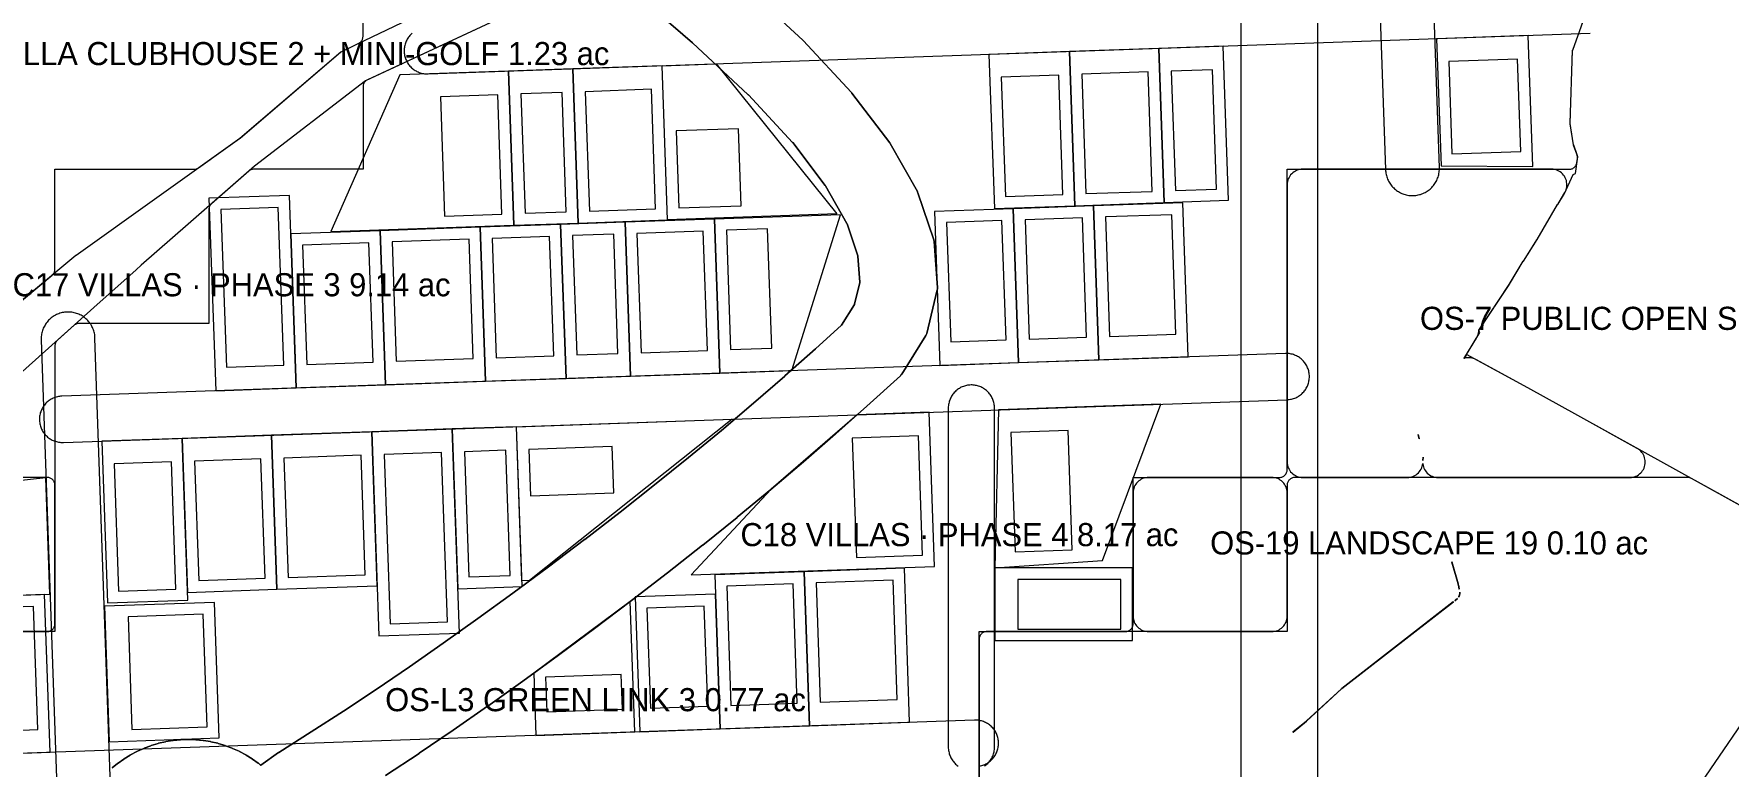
# Model space of a CAD drawing. Extents: x 32 to 940, y -21 to 684.
# Drawn here: x 517.3 to 737.3, y 172.5 to 267.6 of the extents above; entities that cross this region are included whole.
import ezdxf

# ---------------------------------------------------------------- set-up
doc = ezdxf.new("R2010")
doc.units = 0
for name, color, linetype, lineweight in [('BUILDING-APARTMENTS', 1, 'Continuous', 0), ('GREEN-IN-VILLAS', 3, 'Continuous', 0), ('GREEN-LANDSCAPE', 3, 'Continuous', 0), ('GREEN-RC', 3, 'Continuous', 0), ('PLOT', 4, 'Continuous', 0), ('ROAD-PRIMARY', 1, 'Continuous', 0), ('ROAD-SECONDARY', 1, 'Continuous', 0), ('ROAD-TERTIARY', 7, 'Continuous', 0), ('SITE-BOUNDARY', 7, 'Continuous', 0), ('TEXT-ZONE', 7, 'Continuous', 0), ('VILLA-HOUSE', 7, 'Continuous', 0), ('ZONE-APARTMENTS', 1, 'Continuous', 0), ('ZONE-CLUBHOUSE', 4, 'Continuous', 0), ('ZONE-VILLAS', 2, 'Continuous', 0)]:
    doc.layers.add(name, color=color, linetype=linetype, lineweight=lineweight)

msp = doc.modelspace()

# ---------------------------------------------------------------- linework, layer by layer
at = {"layer": 'BUILDING-APARTMENTS'}
msp.add_lwpolyline([(768.16, 135.67), (728.58, 162.74), (746.62, 189.13), (786.2, 162.06)], close=True, dxfattribs=at)
at = {"layer": 'GREEN-IN-VILLAS'}
for points in [[(562.94, 171.31), (567.28, 174.19), (567.29, 174.2), (571.7, 177.19), (571.7, 177.2), (576.18, 180.32), (576.19, 180.32), (580.74, 183.56), (580.75, 183.57), (585.37, 186.92), (585.38, 186.93), (590.07, 190.41), (590.08, 190.41), (594.85, 194.01), (594.86, 194.02), (599.52, 197.61), (599.53, 197.62), (604.1, 201.22), (604.11, 201.23), (608.57, 204.82), (608.58, 204.83), (612.94, 208.43), (612.95, 208.44), (617.2, 212.04), (617.21, 212.04), (621.37, 215.64), (621.38, 215.65), (625.43, 219.25), (625.44, 219.25), (629.78, 223.2), (629.84, 223.27), (629.9, 223.34), (629.95, 223.41), (633.08, 228.41), (633.13, 228.5), (633.17, 228.6), (633.2, 228.7), (634.57, 234.34), (634.59, 234.44), (634.6, 234.55), (634.6, 234.65), (634.16, 240.61), (634.15, 240.69), (634.14, 240.77), (634.11, 240.85), (632.05, 246.93), (632.02, 247.02), (631.98, 247.1), (628.46, 253.32), (628.39, 253.43), (623.48, 259.88), (623.42, 259.96), (617.14, 266.71), (617.09, 266.76), (609.48, 273.81)], [(595.92, 272.39), (602.77, 266.4), (602.78, 266.39), (610.03, 259.66), (610.06, 259.64), (615.77, 253.49), (615.81, 253.46), (620.03, 247.9), (620.07, 247.84), (622.84, 242.94), (622.85, 242.92), (622.86, 242.9), (624.27, 238.75), (624.27, 238.73), (624.27, 238.71), (624.52, 235.36), (624.52, 235.33), (624.52, 235.3), (623.84, 232.5), (623.83, 232.48), (623.81, 232.46), (622.14, 229.78), (622.13, 229.77), (622.12, 229.75), (618.75, 226.69), (618.75, 226.69), (614.78, 223.17), (614.78, 223.16), (610.71, 219.64), (610.71, 219.64), (606.54, 216.11), (606.53, 216.11), (602.25, 212.58), (602.25, 212.58), (597.87, 209.04), (597.87, 209.04), (593.38, 205.51), (593.38, 205.5), (588.79, 201.96), (588.78, 201.96), (584.08, 198.41), (579.46, 194.99), (574.9, 191.68), (570.43, 188.5), (570.43, 188.5), (566.03, 185.44), (566.03, 185.43), (561.71, 182.49), (561.7, 182.49), (557.46, 179.67), (557.45, 179.67), (553.29, 176.97), (553.28, 176.97), (549.07, 174.32), (549.03, 174.29), (546.74, 172.67), (546.72, 172.66), (546.7, 172.68), (546.46, 172.88), (546.4, 172.92), (545.66, 173.45), (545.61, 173.49), (544.83, 173.97), (544.77, 174.01), (543.96, 174.44), (543.9, 174.47), (543.07, 174.84), (543.01, 174.87), (542.15, 175.19), (542.09, 175.21), (541.21, 175.48), (541.15, 175.5), (540.26, 175.7), (540.19, 175.72), (539.29, 175.87), (539.23, 175.87), (538.31, 175.96), (538.25, 175.97), (537.33, 176), (537.27, 176), (536.35, 175.97), (536.29, 175.96), (535.37, 175.87), (535.31, 175.87), (534.41, 175.72), (534.34, 175.7), (533.45, 175.5), (533.39, 175.48), (532.51, 175.21), (532.45, 175.19), (531.59, 174.87), (531.53, 174.84), (530.7, 174.47), (530.64, 174.44), (529.83, 174.01), (529.77, 173.97), (528.99, 173.49), (528.94, 173.45), (528.2, 172.92), (528.14, 172.88), (527.44, 172.3)]]:
    msp.add_lwpolyline(points, dxfattribs=at)
at = {"layer": 'GREEN-LANDSCAPE'}
msp.add_lwpolyline([(660, 192), (660.01, 191.8), (660.04, 191.61), (660.09, 191.42), (660.15, 191.23), (660.24, 191.06), (660.34, 190.89), (660.45, 190.73), (660.59, 190.59), (660.73, 190.45), (660.89, 190.34), (661.06, 190.24), (661.23, 190.15), (661.42, 190.09), (661.61, 190.04), (661.8, 190.01), (662, 190), (678, 190), (678.2, 190.01), (678.39, 190.04), (678.58, 190.09), (678.77, 190.15), (678.94, 190.24), (679.11, 190.34), (679.27, 190.45), (679.41, 190.59), (679.55, 190.73), (679.66, 190.89), (679.76, 191.06), (679.85, 191.23), (679.91, 191.42), (679.96, 191.61), (679.99, 191.8), (680, 192), (680, 208), (679.99, 208.2), (679.96, 208.39), (679.91, 208.58), (679.85, 208.77), (679.76, 208.94), (679.66, 209.11), (679.55, 209.27), (679.41, 209.41), (679.27, 209.55), (679.11, 209.66), (678.94, 209.76), (678.77, 209.85), (678.58, 209.91), (678.39, 209.96), (678.2, 209.99), (678, 210), (662, 210), (661.8, 209.99), (661.61, 209.96), (661.42, 209.91), (661.23, 209.85), (661.06, 209.76), (660.89, 209.66), (660.73, 209.55), (660.59, 209.41), (660.45, 209.27), (660.34, 209.11), (660.24, 208.94), (660.15, 208.77), (660.09, 208.58), (660.04, 208.39), (660.01, 208.2), (660, 208)], close=True, dxfattribs=at)
at = {"layer": 'GREEN-RC'}
for points in [[(680, 212), (680.01, 211.8), (680.04, 211.61), (680.09, 211.42), (680.15, 211.23), (680.24, 211.06), (680.34, 210.89), (680.45, 210.73), (680.59, 210.59), (680.73, 210.45), (680.89, 210.34), (681.06, 210.24), (681.23, 210.15), (681.42, 210.09), (681.61, 210.04), (681.8, 210.01), (682, 210), (695.61, 210), (695.81, 210.01), (696.01, 210.04), (696.2, 210.09), (696.39, 210.16), (696.57, 210.24), (696.74, 210.35), (696.89, 210.46), (697.04, 210.6), (697.17, 210.75), (697.29, 210.91), (697.39, 211.08), (697.47, 211.26), (697.53, 211.45), (697.58, 211.64), (697.6, 211.82), (697.61, 211.76), (697.64, 211.57), (697.69, 211.38), (697.76, 211.2), (697.84, 211.03), (697.94, 210.87), (698.06, 210.71), (698.19, 210.57), (698.34, 210.44), (698.49, 210.33), (698.66, 210.23), (698.84, 210.15), (699.02, 210.08), (699.21, 210.04), (699.4, 210.01), (699.59, 210), (724.49, 210), (724.69, 210.01), (724.88, 210.04), (725.07, 210.09), (725.26, 210.15), (725.43, 210.23), (725.6, 210.33), (725.76, 210.45), (725.9, 210.58), (726.04, 210.72), (726.15, 210.88), (726.25, 211.05), (726.34, 211.22), (726.4, 211.41), (726.45, 211.6), (726.48, 211.79), (726.49, 211.98), (726.49, 212.18), (726.46, 212.37), (726.41, 212.56), (726.35, 212.75), (726.27, 212.92), (726.17, 213.09), (726.06, 213.25), (725.93, 213.4), (725.78, 213.53), (725.63, 213.65), (725.46, 213.75), (725.43, 213.77), (717.74, 218.02), (717.74, 218.02), (717.74, 218.02), (711.27, 221.63), (711.25, 221.64), (704.51, 225.3), (704.33, 225.39), (704.15, 225.45), (703.96, 225.5), (703.77, 225.53), (703.57, 225.54), (703.38, 225.53), (703.18, 225.51), (702.99, 225.46), (702.98, 225.46), (703, 225.5), (702.98, 225.45), (703, 225.5), (703.29, 225.96), (703.29, 225.96), (704.59, 228.09), (704.68, 228.26), (704.75, 228.43), (704.81, 228.6), (704.85, 228.78), (704.88, 228.96), (704.88, 229), (704.88, 229.06), (704.88, 229.07), (704.89, 229.08), (704.9, 229.1), (708.81, 235.01), (708.85, 235.08), (710.65, 238.05), (710.66, 238.05), (710.66, 238.05), (710.66, 238.05), (710.67, 238.07), (710.67, 238.07), (710.67, 238.08), (710.68, 238.08), (712.43, 240.83), (712.46, 240.9), (715.11, 245.41), (715.11, 245.42), (715.11, 245.42), (715.11, 245.42), (715.12, 245.44), (715.13, 245.44), (715.13, 245.44), (715.13, 245.44), (715.93, 246.75), (716.04, 246.96), (716.13, 247.16), (716.21, 247.34), (716.27, 247.54), (716.3, 247.73), (716.32, 247.93), (716.32, 248.13), (716.29, 248.33), (716.25, 248.53), (716.19, 248.72), (716.1, 248.9), (716.01, 249.08), (715.89, 249.24), (715.76, 249.39), (715.61, 249.53), (715.45, 249.65), (715.28, 249.75), (715.1, 249.84), (714.91, 249.91), (714.72, 249.96), (714.52, 249.99), (714.32, 250), (682, 250), (681.8, 249.99), (681.61, 249.96), (681.42, 249.91), (681.23, 249.85), (681.06, 249.76), (680.89, 249.66), (680.73, 249.55), (680.59, 249.41), (680.45, 249.27), (680.34, 249.11), (680.24, 248.94), (680.15, 248.77), (680.09, 248.58), (680.04, 248.39), (680.01, 248.2), (680, 248)], [(697.02, 215.59), (697.12, 214.99), (697.12, 214.99), (697.02, 215.59)], [(697.12, 214.96), (697.13, 214.96), (697.12, 214.96)], [(697.6, 212.21), (697.6, 212.21), (697.6, 212.23), (697.67, 212.6), (697.67, 212.65), (697.67, 212.65), (697.62, 212.34), (697.6, 212.18), (697.6, 212.21), (697.6, 212.23)]]:
    msp.add_lwpolyline(points, close=True, dxfattribs=at)
at = {"layer": 'PLOT'}
for points in [[(699.37, 266.93), (699.99, 250.44), (711.91, 250.35), (711.31, 267.34)], [(651.73, 265.26), (641.28, 264.9), (641.98, 244.91), (652.42, 245.27)], [(663.33, 265.67), (651.73, 265.26), (652.42, 245.27), (664.03, 245.68)], [(671.69, 265.96), (663.33, 265.67), (664.03, 245.68), (672.39, 245.97)], [(578.89, 262.72), (564.77, 262.23), (555.83, 241.9), (579.59, 242.73)], [(587.25, 263.01), (578.89, 262.72), (579.59, 242.73), (587.95, 243.02)], [(598.86, 263.42), (587.25, 263.01), (587.95, 243.02), (599.55, 243.43)], [(598.86, 263.42), (605.85, 263.66), (621.54, 244.2), (599.55, 243.43)], [(540.87, 221.26), (551.31, 221.62), (550.44, 246.61), (539.99, 246.24)], [(634.92, 224.54), (645.11, 224.9), (644.41, 244.88), (634.22, 244.53)], [(645.11, 224.9), (655.56, 225.26), (654.86, 245.25), (644.41, 244.88)], [(655.56, 225.26), (667.16, 225.67), (666.46, 245.65), (654.86, 245.25)], [(551.31, 221.62), (562.92, 222.03), (562.22, 242.01), (550.61, 241.61)], [(562.92, 222.03), (575.92, 222.48), (575.22, 242.47), (562.22, 242.01)], [(575.92, 222.48), (586.36, 222.84), (585.66, 242.83), (575.22, 242.47)], [(586.36, 222.84), (594.72, 223.14), (594.02, 243.12), (585.66, 242.83)], [(594.72, 223.14), (606.32, 223.54), (605.62, 243.53), (594.02, 243.12)], [(606.32, 223.54), (615.68, 223.87), (621.98, 244.1), (605.62, 243.53)], [(602.62, 197.36), (634.21, 198.46), (633.52, 218.45), (624.16, 218.12), (612.98, 208.47)], [(642.02, 198.27), (656.02, 199.22), (663.59, 219.5), (642.51, 218.76)], [(561.14, 215.92), (548.14, 215.47), (548.83, 195.48), (561.83, 195.93)], [(571.58, 216.29), (561.14, 215.92), (562.06, 189.44), (572.51, 189.8)], [(579.94, 216.58), (571.58, 216.29), (572.3, 195.55), (580.66, 195.84)], [(579.94, 216.58), (607.92, 217.55), (581.63, 196.62), (580.63, 196.59)], [(536.53, 215.06), (526.09, 214.7), (526.82, 193.71), (537.26, 194.07)], [(548.14, 215.47), (536.53, 215.06), (537.23, 195.07), (548.83, 195.48)], [(519.34, 194.87), (518.81, 209.97), (496.88, 207.56), (484.86, 193.66)], [(617.99, 177.77), (630.98, 178.23), (630.29, 198.21), (617.29, 197.76)], [(642.02, 198.27), (642.02, 188.82), (659.92, 188.82), (659.92, 198.27)], [(606.38, 177.37), (617.99, 177.77), (617.29, 197.76), (605.68, 197.35)], [(511.01, 174.04), (519.37, 174.33), (518.65, 194.81), (510.3, 194.52)], [(526.44, 193.3), (527.05, 175.7), (541.32, 176.19), (540.7, 193.79)], [(582.17, 184.6), (582.45, 176.53), (595.31, 176.98), (594.71, 193.91)], [(595.93, 177), (606.38, 177.37), (605.77, 194.86), (595.32, 194.49)]]:
    msp.add_lwpolyline(points, close=True, dxfattribs=at)
at = {"layer": 'ROAD-PRIMARY'}
for points in [[(674, 311), (674, 161.07)], [(684, 160.93), (684, 311)]]:
    msp.add_lwpolyline(points, dxfattribs=at)
at = {"layer": 'ROAD-SECONDARY'}
for points in [[(687.88, 389.87), (692.77, 249.96), (692.78, 249.8), (692.79, 249.64), (692.82, 249.49), (692.85, 249.33), (692.88, 249.18), (692.93, 249.03), (692.98, 248.88), (693.04, 248.73), (693.1, 248.59), (693.17, 248.44), (693.25, 248.31), (693.33, 248.17), (693.42, 248.04), (693.51, 247.92), (693.61, 247.8), (693.72, 247.68), (693.83, 247.57), (693.94, 247.46), (694.06, 247.36), (694.19, 247.26), (694.32, 247.17), (694.45, 247.09), (694.59, 247.01), (694.73, 246.93), (694.87, 246.87), (695.01, 246.81), (695.16, 246.76), (695.31, 246.71), (695.47, 246.67), (695.62, 246.64), (695.78, 246.61), (695.93, 246.59), (696.09, 246.58), (696.25, 246.58), (696.4, 246.58), (696.56, 246.59), (696.72, 246.61), (696.87, 246.63), (697.03, 246.66), (697.18, 246.7), (697.33, 246.74), (697.48, 246.79), (697.63, 246.85), (697.77, 246.92), (697.91, 246.99), (698.05, 247.06), (698.18, 247.15), (698.31, 247.24), (698.44, 247.33), (698.56, 247.43), (698.68, 247.54), (698.79, 247.65), (698.89, 247.76), (699, 247.89), (699.09, 248.01), (699.18, 248.14), (699.27, 248.27), (699.35, 248.41), (699.42, 248.55), (699.48, 248.69), (699.54, 248.84), (699.59, 248.99), (699.64, 249.14), (699.68, 249.29), (699.71, 249.45), (699.73, 249.6), (699.75, 249.76), (699.76, 249.91), (699.77, 250.07), (699.76, 250.2), (694.88, 390.11)], [(531.21, 56.2), (525.2, 228.09), (525.2, 228.25), (525.18, 228.41), (525.16, 228.56), (525.12, 228.72), (525.09, 228.87), (525.04, 229.02), (524.99, 229.17), (524.94, 229.32), (524.87, 229.46), (524.8, 229.6), (524.73, 229.74), (524.64, 229.88), (524.55, 230.01), (524.46, 230.13), (524.36, 230.25), (524.25, 230.37), (524.14, 230.48), (524.03, 230.59), (523.91, 230.69), (523.78, 230.79), (523.66, 230.88), (523.52, 230.96), (523.39, 231.04), (523.25, 231.12), (523.1, 231.18), (522.96, 231.24), (522.81, 231.29), (522.66, 231.34), (522.51, 231.38), (522.35, 231.41), (522.2, 231.44), (522.04, 231.46), (521.88, 231.47), (521.73, 231.47), (521.57, 231.47), (521.41, 231.46), (521.25, 231.44), (521.1, 231.42), (520.95, 231.39), (520.79, 231.35), (520.64, 231.31), (520.49, 231.25), (520.35, 231.2), (520.2, 231.13), (520.06, 231.06), (519.92, 230.98), (519.79, 230.9), (519.66, 230.81), (519.53, 230.72), (519.41, 230.62), (519.3, 230.51), (519.18, 230.4), (519.08, 230.28), (518.98, 230.16), (518.88, 230.04), (518.79, 229.91), (518.71, 229.78), (518.63, 229.64), (518.56, 229.5), (518.49, 229.36), (518.43, 229.21), (518.38, 229.06), (518.33, 228.91), (518.29, 228.76), (518.26, 228.6), (518.24, 228.45), (518.22, 228.29), (518.21, 228.13), (518.21, 227.98), (518.21, 227.85), (524.21, 55.95)]]:
    msp.add_lwpolyline(points, dxfattribs=at)
at = {"layer": 'ROAD-TERTIARY'}
for points in [[(566.39, 267.65), (566.28, 267.55), (566.18, 267.45), (566.08, 267.34), (565.99, 267.23), (565.9, 267.12), (565.82, 267), (565.75, 266.88), (565.68, 266.75), (565.61, 266.62), (565.56, 266.49), (565.51, 266.35), (565.46, 266.21), (565.43, 266.07), (565.4, 265.93), (565.37, 265.79), (565.36, 265.65), (565.35, 265.5), (565.34, 265.36), (565.35, 265.21), (565.36, 265.07), (565.38, 264.93), (565.4, 264.78), (565.43, 264.64), (565.47, 264.5), (565.52, 264.37), (565.57, 264.23), (565.63, 264.1), (565.69, 263.97), (565.76, 263.84), (565.84, 263.72), (565.92, 263.6), (566.01, 263.49), (566.1, 263.38), (566.2, 263.27), (566.3, 263.17), (566.41, 263.08), (566.52, 262.99), (566.64, 262.9), (566.76, 262.82), (566.89, 262.75), (567.01, 262.68), (567.15, 262.62), (567.28, 262.57), (567.42, 262.52), (567.55, 262.48), (567.7, 262.44), (567.84, 262.42), (567.98, 262.39), (568.12, 262.38), (568.27, 262.37), (568.41, 262.37), (568.45, 262.37), (719.36, 267.64)], [(640.68, 172.52), (640.8, 172.6), (640.91, 172.69), (641.02, 172.78), (641.13, 172.88), (641.23, 172.99), (641.32, 173.1), (641.41, 173.21), (641.49, 173.33), (641.57, 173.45), (641.64, 173.58), (641.71, 173.71), (641.77, 173.84), (641.82, 173.97), (641.87, 174.11), (641.9, 174.25), (641.94, 174.39), (641.96, 174.53), (641.98, 174.68), (642, 174.82), (642, 174.96), (642, 219), (642, 219.14), (641.99, 219.29), (641.97, 219.43), (641.95, 219.57), (641.91, 219.72), (641.88, 219.85), (641.83, 219.99), (641.78, 220.13), (641.72, 220.26), (641.66, 220.39), (641.59, 220.52), (641.51, 220.64), (641.43, 220.76), (641.34, 220.87), (641.25, 220.98), (641.15, 221.09), (641.05, 221.19), (640.94, 221.29), (640.83, 221.38), (640.71, 221.46), (640.59, 221.54), (640.47, 221.62), (640.34, 221.68), (640.21, 221.75), (640.08, 221.8), (639.94, 221.85), (639.8, 221.89), (639.66, 221.93), (639.52, 221.95), (639.38, 221.98), (639.23, 221.99), (639.09, 222), (638.95, 222), (638.8, 221.99), (638.66, 221.98), (638.51, 221.96), (638.37, 221.93), (638.23, 221.9), (638.09, 221.86), (637.96, 221.81), (637.82, 221.76), (637.69, 221.7), (637.56, 221.63), (637.44, 221.56), (637.32, 221.48), (637.2, 221.4), (637.09, 221.31), (636.98, 221.22), (636.87, 221.12), (636.77, 221.01), (636.68, 220.9), (636.59, 220.79), (636.51, 220.67), (636.43, 220.55), (636.36, 220.42), (636.29, 220.29), (636.23, 220.16), (636.18, 220.03), (636.13, 219.89), (636.1, 219.75), (636.06, 219.61), (636.04, 219.47), (636.02, 219.32), (636, 219.18), (636, 219.04), (636, 175), (636, 174.86), (636.01, 174.71), (636.03, 174.57), (636.05, 174.43), (636.09, 174.28), (636.12, 174.15), (636.17, 174.01), (636.22, 173.87), (636.28, 173.74), (636.34, 173.61), (636.41, 173.48), (636.49, 173.36), (636.57, 173.24), (636.66, 173.13), (636.75, 173.02), (636.85, 172.91), (636.95, 172.81), (637.06, 172.71), (637.17, 172.62), (637.29, 172.54)], [(639.91, 172.53), (640.06, 172.55), (640.2, 172.58), (640.34, 172.61), (640.48, 172.66), (640.61, 172.71), (640.75, 172.76), (640.88, 172.82), (641, 172.89), (641.13, 172.97), (641.25, 173.05), (641.36, 173.13), (641.48, 173.22), (641.58, 173.32), (641.69, 173.42), (641.78, 173.53), (641.88, 173.64), (641.96, 173.75), (642.04, 173.88), (642.12, 174), (642.19, 174.12), (642.25, 174.25), (642.31, 174.39), (642.36, 174.52), (642.4, 174.66), (642.44, 174.8), (642.47, 174.94), (642.49, 175.08), (642.51, 175.23), (642.52, 175.37), (642.52, 175.52), (642.52, 175.66), (642.51, 175.8), (642.49, 175.95), (642.47, 176.09), (642.43, 176.23), (642.39, 176.37), (642.35, 176.51), (642.3, 176.64), (642.24, 176.77), (642.17, 176.9), (642.11, 177.03), (642.03, 177.15), (641.95, 177.27), (641.86, 177.38), (641.76, 177.5), (641.67, 177.6), (641.56, 177.7), (641.45, 177.8), (641.34, 177.89), (641.22, 177.97), (641.1, 178.05), (640.98, 178.12), (640.85, 178.19), (640.72, 178.25), (640.59, 178.31), (640.45, 178.35), (640.31, 178.4), (640.17, 178.43), (640.03, 178.46), (639.89, 178.48), (639.74, 178.49), (639.6, 178.5), (639.45, 178.5), (639.42, 178.5), (414.56, 170.65)]]:
    msp.add_lwpolyline(points, dxfattribs=at)
msp.add_lwpolyline([(521.09, 214.54), (679.99, 220.09), (680.13, 220.1), (680.28, 220.12), (680.42, 220.14), (680.56, 220.17), (680.7, 220.2), (680.84, 220.25), (680.98, 220.29), (681.11, 220.35), (681.24, 220.41), (681.37, 220.48), (681.49, 220.56), (681.61, 220.63), (681.73, 220.72), (681.84, 220.81), (681.95, 220.91), (682.05, 221.01), (682.15, 221.12), (682.24, 221.23), (682.33, 221.34), (682.41, 221.46), (682.48, 221.59), (682.55, 221.71), (682.62, 221.84), (682.67, 221.97), (682.72, 222.11), (682.77, 222.25), (682.8, 222.39), (682.83, 222.53), (682.86, 222.67), (682.87, 222.81), (682.88, 222.96), (682.89, 223.1), (682.88, 223.25), (682.87, 223.39), (682.85, 223.53), (682.83, 223.68), (682.8, 223.82), (682.76, 223.96), (682.71, 224.09), (682.66, 224.23), (682.6, 224.36), (682.54, 224.49), (682.47, 224.62), (682.39, 224.74), (682.31, 224.86), (682.22, 224.97), (682.13, 225.08), (682.03, 225.19), (681.92, 225.29), (681.82, 225.38), (681.7, 225.47), (681.59, 225.56), (681.47, 225.64), (681.34, 225.71), (681.21, 225.78), (681.08, 225.84), (680.95, 225.89), (680.81, 225.94), (680.67, 225.98), (680.53, 226.02), (680.39, 226.05), (680.25, 226.07), (680.11, 226.08), (679.96, 226.09), (679.82, 226.09), (679.78, 226.09), (520.88, 220.54), (520.73, 220.53), (520.59, 220.51), (520.45, 220.49), (520.31, 220.46), (520.17, 220.43), (520.03, 220.38), (519.89, 220.34), (519.76, 220.28), (519.63, 220.22), (519.5, 220.15), (519.38, 220.07), (519.26, 219.99), (519.14, 219.91), (519.03, 219.82), (518.92, 219.72), (518.82, 219.62), (518.72, 219.51), (518.63, 219.4), (518.54, 219.29), (518.46, 219.17), (518.39, 219.04), (518.32, 218.92), (518.25, 218.79), (518.2, 218.65), (518.15, 218.52), (518.1, 218.38), (518.07, 218.24), (518.04, 218.1), (518.01, 217.96), (518, 217.81), (517.99, 217.67), (517.98, 217.53), (517.99, 217.38), (518, 217.24), (518.02, 217.09), (518.04, 216.95), (518.07, 216.81), (518.11, 216.67), (518.16, 216.53), (518.21, 216.4), (518.27, 216.27), (518.33, 216.14), (518.4, 216.01), (518.48, 215.89), (518.56, 215.77), (518.65, 215.66), (518.74, 215.55), (518.84, 215.44), (518.94, 215.34), (519.05, 215.24), (519.16, 215.15), (519.28, 215.07), (519.4, 214.99), (519.53, 214.92), (519.65, 214.85), (519.79, 214.79), (519.92, 214.74), (520.06, 214.69), (520.2, 214.65), (520.34, 214.61), (520.48, 214.58), (520.62, 214.56), (520.76, 214.55), (520.91, 214.54), (521.05, 214.54)], close=True, dxfattribs=at)
at = {"layer": 'SITE-BOUNDARY'}
for points in [[(742.03, 204.6), (717.74, 218.02), (717.74, 218.02), (711.26, 221.64), (703.29, 225.96), (702.98, 225.45), (703.29, 225.96), (705.02, 228.79), (704.88, 229.07), (704.89, 229.08), (708.83, 235.04), (710.66, 238.05), (710.67, 238.06), (710.67, 238.08), (712.45, 240.87), (715.11, 245.42), (715.12, 245.43), (715.13, 245.44), (715.99, 246.85), (717.13, 249.3), (717.13, 249.31), (717.13, 249.31), (717.14, 249.31), (717.43, 249.44), (717.72, 251.62), (717.19, 253.13), (717.19, 253.14), (717.19, 253.14), (717.19, 253.16), (716.76, 255.92), (716.76, 255.93), (716.76, 255.94), (716.76, 255.95), (717.06, 265.43), (717.07, 265.43), (717.07, 265.44), (717.07, 265.45), (723.83, 284.43)], [(471.93, 196.56), (522.73, 238.83), (522.74, 238.84), (522.76, 238.85), (544.01, 254.02), (557.13, 265.22), (557.14, 265.23), (557.15, 265.24), (559.21, 266.22), (574.88, 273.76)], [(577.17, 269.31), (560.32, 261.48), (545.91, 250.41), (537.28, 242.85), (531.21, 237.53), (530.56, 236.96), (525.04, 232.04), (525.04, 232.04), (504.83, 213.96)]]:
    msp.add_lwpolyline(points, dxfattribs=at)
for points in [[(697.02, 215.59), (697.12, 214.99), (697.12, 214.99), (697.02, 215.59)], [(697.12, 214.96), (697.13, 214.96), (697.12, 214.96)], [(697.6, 212.21), (697.6, 212.21), (697.67, 212.65), (697.67, 212.65)], [(701.36, 199.03), (701.36, 199.03), (702.2, 196.19), (702.2, 196.19)], [(702.2, 196.17), (702.2, 196.17), (702.27, 195.82), (702.27, 195.82)], [(687.08, 182.6), (687.08, 182.6), (701.59, 193.86), (701.59, 193.86)], [(701.75, 193.98), (702.1, 194.27), (702.1, 194.27)], [(702.12, 194.29), (702.12, 194.29), (702.12, 194.29)], [(702.28, 195.79), (702.28, 195.79), (702.32, 195.48), (702.32, 195.48)], [(702.31, 194.53), (702.44, 194.91), (702.44, 194.91), (702.31, 194.53)], [(702.43, 195.07), (702.44, 194.94), (702.44, 194.94)], [(682.53, 178.41), (687.06, 182.58), (687.06, 182.58), (682.53, 178.41)], [(680.74, 176.93), (682.51, 178.39), (682.51, 178.39), (680.74, 176.93)]]:
    msp.add_lwpolyline(points, close=True, dxfattribs=at)
at = {"layer": 'VILLA-HOUSE'}
for points in [[(709.92, 264.29), (700.97, 263.98), (701.39, 251.99), (710.34, 252.3)], [(650.33, 262.21), (642.88, 261.95), (643.43, 246.46), (650.87, 246.72)], [(661.94, 262.62), (653.33, 262.32), (653.87, 246.83), (662.48, 247.13)], [(670.29, 262.91), (664.94, 262.72), (665.48, 247.23), (670.83, 247.42)], [(577.5, 259.67), (570.05, 259.41), (570.59, 243.92), (578.04, 244.18)], [(585.86, 259.96), (580.5, 259.77), (581.04, 244.28), (586.4, 244.47)], [(597.46, 260.37), (588.85, 260.06), (589.39, 244.57), (598, 244.87)], [(608.77, 255.26), (600.65, 254.97), (601, 244.98), (609.12, 245.26)], [(542.26, 224.31), (549.71, 224.57), (548.99, 245.05), (541.54, 244.79)], [(607.72, 226.59), (613.07, 226.78), (612.53, 242.27), (607.18, 242.08)], [(636.31, 227.59), (643.51, 227.84), (642.97, 243.33), (635.77, 243.08)], [(646.51, 227.95), (653.95, 228.21), (653.41, 243.7), (645.97, 243.44)], [(656.95, 228.31), (665.56, 228.61), (665.02, 244.1), (656.41, 243.8)], [(552.71, 224.67), (561.31, 224.97), (560.77, 240.46), (552.16, 240.16)], [(564.31, 225.08), (574.31, 225.43), (573.77, 240.92), (563.77, 240.57)], [(577.31, 225.53), (584.76, 225.79), (584.22, 241.28), (576.77, 241.02)], [(587.75, 225.9), (593.11, 226.08), (592.57, 241.57), (587.21, 241.39)], [(596.11, 226.19), (604.72, 226.49), (604.18, 241.98), (595.57, 241.68)], [(651.56, 216.08), (644.12, 215.82), (644.66, 200.33), (652.1, 200.59)], [(578.54, 213.53), (573.18, 213.34), (573.75, 197.1), (579.11, 197.29)], [(592.36, 214.01), (581.54, 213.63), (581.75, 207.63), (592.57, 208.01)], [(632.12, 215.4), (623.51, 215.1), (624.06, 199.61), (632.66, 199.91)], [(535.14, 212.01), (527.69, 211.75), (528.27, 195.26), (535.71, 195.52)], [(546.74, 212.42), (538.13, 212.12), (538.68, 196.62), (547.28, 196.93)], [(559.74, 212.87), (549.74, 212.52), (550.28, 197.03), (560.28, 197.38)], [(570.19, 213.23), (562.74, 212.97), (563.51, 190.99), (570.95, 191.25)], [(607.77, 180.42), (616.38, 180.72), (615.84, 196.21), (607.23, 195.91)], [(619.38, 180.82), (629.38, 181.17), (628.84, 196.66), (618.84, 196.31)], [(645.02, 196.77), (645.02, 190.32), (658.42, 190.32), (658.42, 196.77)], [(512.41, 177.09), (517.76, 177.27), (517.21, 193.26), (511.85, 193.08)], [(529.49, 191.9), (530, 177.3), (539.76, 177.64), (539.25, 192.24)], [(597.33, 180.05), (604.78, 180.31), (604.32, 193.3), (596.87, 193.04)], [(583.85, 179.58), (593.7, 179.92), (593.54, 184.42), (583.69, 184.08)]]:
    msp.add_lwpolyline(points, close=True, dxfattribs=at)
at = {"layer": 'ZONE-APARTMENTS'}
msp.add_lwpolyline([(739.48, 206.01), (734.63, 208.69), (732.48, 209.88), (732.39, 209.92), (732.29, 209.95), (732.19, 209.98), (732.09, 209.99), (731.99, 210), (681, 210), (680.9, 210), (680.8, 209.98), (680.71, 209.96), (680.62, 209.92), (680.53, 209.88), (680.44, 209.83), (680.37, 209.77), (680.29, 209.71), (680.23, 209.63), (680.17, 209.56), (680.12, 209.47), (680.08, 209.38), (680.04, 209.29), (680.02, 209.2), (680, 209.1), (680, 209), (680, 190.02), (680, 190), (679.98, 190), (641, 190), (640.9, 190), (640.8, 189.98), (640.71, 189.96), (640.62, 189.92), (640.53, 189.88), (640.44, 189.83), (640.37, 189.77), (640.29, 189.71), (640.23, 189.63), (640.17, 189.56), (640.12, 189.47), (640.08, 189.38), (640.04, 189.29), (640.02, 189.2), (640, 189.1), (640, 189), (640, 156.69)], dxfattribs=at)
for points in [[(701.36, 199.03), (701.36, 199.03), (701.37, 199.01), (702.19, 196.21), (702.2, 196.19), (702.2, 196.19), (702.19, 196.21), (702.2, 196.18), (702.21, 196.15), (702.2, 196.17), (702.2, 196.17), (702.21, 196.15), (702.24, 195.98), (702.27, 195.83), (702.27, 195.82), (702.27, 195.82), (702.27, 195.83), (702.21, 196.13), (702.19, 196.23), (702.15, 196.35), (701.37, 199.01)], [(680.74, 176.93), (680.76, 176.95), (682.5, 178.38), (682.54, 178.42), (687.04, 182.57), (687.06, 182.58), (687.06, 182.58), (687.04, 182.57), (687.07, 182.59), (687.08, 182.6), (687.09, 182.6), (687.08, 182.6), (687.08, 182.6), (687.09, 182.6), (694.88, 188.65), (701.57, 193.84), (701.59, 193.86), (701.59, 193.86), (701.57, 193.84), (687.1, 182.61), (687.04, 182.56), (684.71, 180.42), (682.54, 178.42), (682.53, 178.41), (682.53, 178.41), (682.54, 178.42), (682.52, 178.4), (682.52, 178.4), (682.51, 178.4), (682.5, 178.38), (682.51, 178.39), (682.51, 178.39), (682.5, 178.38), (680.76, 176.95), (680.74, 176.93)], [(701.75, 193.98), (701.77, 194), (701.91, 194.11), (702.04, 194.22), (702.12, 194.29), (702.13, 194.3), (702.12, 194.29), (702.12, 194.29), (702.11, 194.28), (702.11, 194.28), (702.09, 194.26), (702.09, 194.26), (702.1, 194.27), (702.1, 194.27), (702.09, 194.26), (701.91, 194.11), (701.77, 194)], [(702.12, 194.29), (702.12, 194.29), (702.12, 194.29)], [(702.27, 194.48), (702.29, 194.52), (702.33, 194.6), (702.37, 194.69), (702.38, 194.73), (702.4, 194.82), (702.42, 194.91), (702.43, 195), (702.42, 195.09), (702.43, 195.08), (702.43, 195.07), (702.44, 195.05), (702.43, 195.07), (702.44, 195.05), (702.44, 194.98), (702.44, 194.95), (702.44, 194.94), (702.44, 194.94), (702.44, 194.95), (702.44, 194.94), (702.43, 194.91), (702.43, 194.9), (702.43, 194.9), (702.44, 194.91), (702.44, 194.91), (702.43, 194.9), (702.38, 194.73), (702.32, 194.54), (702.31, 194.53), (702.31, 194.53), (702.32, 194.54), (702.31, 194.53), (702.3, 194.51)], [(702.28, 195.79), (702.28, 195.79), (702.28, 195.77), (702.3, 195.65), (702.32, 195.5), (702.32, 195.48), (702.32, 195.48), (702.28, 195.77)]]:
    msp.add_lwpolyline(points, close=True, dxfattribs=at)
at = {"layer": 'ZONE-CLUBHOUSE'}
msp.add_lwpolyline([(512.39, 230.23), (519.64, 236.26), (519.71, 236.33), (519.78, 236.4), (519.83, 236.48), (519.88, 236.56), (519.93, 236.65), (519.96, 236.74), (519.98, 236.83), (520, 236.93), (520, 237.03), (520, 249.98), (520, 250), (520.02, 250), (538.06, 250), (538.16, 250.01), (538.26, 250.02), (538.36, 250.05), (538.46, 250.08), (538.55, 250.13), (538.64, 250.19), (542.14, 252.68), (543.98, 254), (544.05, 254.05), (557.12, 265.22), (557.13, 265.22), (557.14, 265.23), (557.15, 265.24), (557.16, 265.25), (558.78, 266.01), (559.21, 266.22), (559.21, 266.22), (559.22, 266.22), (559.43, 266.33), (559.43, 266.33), (559.52, 266.37), (559.61, 266.43), (559.69, 266.5), (559.76, 266.57), (559.82, 266.65), (559.87, 266.74), (559.92, 266.83), (559.95, 266.93), (559.98, 267.02), (559.99, 267.12), (560, 267.23), (560, 289)], dxfattribs=at)
at = {"layer": 'ZONE-VILLAS'}
for points in [[(609.48, 273.81), (617.09, 266.76), (617.14, 266.71), (623.42, 259.96), (623.48, 259.88), (628.39, 253.43), (628.46, 253.32), (631.98, 247.1), (632.02, 247.02), (632.05, 246.93), (634.11, 240.85), (634.14, 240.77), (634.15, 240.69), (634.16, 240.61), (634.6, 234.65), (634.6, 234.55), (634.59, 234.44), (634.57, 234.34), (633.2, 228.7), (633.17, 228.6), (633.13, 228.5), (633.08, 228.41), (629.95, 223.41), (629.9, 223.34), (629.84, 223.27), (629.78, 223.2), (625.44, 219.25), (625.43, 219.25), (621.38, 215.65), (621.37, 215.64), (617.21, 212.04), (617.2, 212.04), (612.95, 208.44), (612.94, 208.43), (608.58, 204.83), (608.57, 204.82), (604.11, 201.23), (604.1, 201.22), (599.53, 197.62), (599.52, 197.61), (594.86, 194.02), (594.85, 194.01), (590.08, 190.41), (590.07, 190.41), (585.38, 186.93), (585.37, 186.92), (580.75, 183.57), (580.74, 183.56), (576.19, 180.32), (576.18, 180.32), (571.7, 177.2), (571.7, 177.19), (567.29, 174.2), (567.28, 174.19), (562.94, 171.31)], [(640, 155.88), (640, 189.98), (640, 190), (640.02, 190), (659, 190), (659.1, 190), (659.2, 190.02), (659.29, 190.04), (659.38, 190.08), (659.47, 190.12), (659.56, 190.17), (659.63, 190.23), (659.71, 190.29), (659.77, 190.37), (659.83, 190.44), (659.88, 190.53), (659.92, 190.62), (659.96, 190.71), (659.98, 190.8), (660, 190.9), (660, 191), (660, 209.98), (660, 210), (660.02, 210), (679, 210), (679.1, 210), (679.2, 210.02), (679.29, 210.04), (679.38, 210.08), (679.47, 210.12), (679.56, 210.17), (679.63, 210.23), (679.71, 210.29), (679.77, 210.37), (679.83, 210.44), (679.88, 210.53), (679.92, 210.62), (679.96, 210.71), (679.98, 210.8), (680, 210.9), (680, 211), (680, 249.98), (680, 250), (680.02, 250), (716.63, 250), (716.73, 250), (716.82, 250.02), (716.91, 250.04), (717, 250.07), (717.09, 250.11), (717.17, 250.16), (717.25, 250.22), (717.32, 250.28), (717.39, 250.35), (717.45, 250.42), (717.5, 250.5), (717.54, 250.59), (717.58, 250.68), (717.6, 250.77), (717.62, 250.86), (717.69, 251.38), (717.7, 251.47), (717.7, 251.57), (717.69, 251.66), (717.67, 251.75), (717.64, 251.85), (717.2, 253.12), (717.19, 253.13), (717.19, 253.14), (717.19, 253.14), (717.19, 253.16), (717.18, 253.17), (716.76, 255.91), (716.76, 255.92), (716.76, 255.93), (716.76, 255.94), (716.76, 255.95), (716.76, 255.96), (717.06, 265.41), (717.06, 265.43), (717.07, 265.43), (717.07, 265.44), (717.07, 265.45), (717.07, 265.46), (719.94, 273.51)], [(527.44, 172.3), (528.14, 172.88), (528.2, 172.92), (528.94, 173.45), (528.99, 173.49), (529.77, 173.97), (529.83, 174.01), (530.64, 174.44), (530.7, 174.47), (531.53, 174.84), (531.59, 174.87), (532.45, 175.19), (532.51, 175.21), (533.39, 175.48), (533.45, 175.5), (534.34, 175.7), (534.41, 175.72), (535.31, 175.87), (535.37, 175.87), (536.29, 175.96), (536.35, 175.97), (537.27, 176), (537.33, 176), (538.25, 175.97), (538.31, 175.96), (539.23, 175.87), (539.29, 175.87), (540.19, 175.72), (540.26, 175.7), (541.15, 175.5), (541.21, 175.48), (542.09, 175.21), (542.15, 175.19), (543.01, 174.87), (543.07, 174.84), (543.9, 174.47), (543.96, 174.44), (544.77, 174.01), (544.83, 173.97), (545.61, 173.49), (545.66, 173.45), (546.4, 172.92), (546.46, 172.88), (546.7, 172.68), (546.72, 172.66), (546.74, 172.67), (549.03, 174.29), (549.07, 174.32), (553.28, 176.97), (553.29, 176.97), (557.45, 179.67), (557.46, 179.67), (561.7, 182.49), (561.71, 182.49), (566.03, 185.43), (566.03, 185.44), (570.43, 188.5), (570.43, 188.5), (574.9, 191.68), (579.46, 194.99), (584.08, 198.41), (588.78, 201.96), (588.79, 201.96), (593.38, 205.5), (593.38, 205.51), (597.87, 209.04), (597.87, 209.04), (602.25, 212.58), (602.25, 212.58), (606.53, 216.11), (606.54, 216.11), (610.71, 219.64), (610.71, 219.64), (614.78, 223.16), (614.78, 223.17), (618.75, 226.69), (618.75, 226.69), (622.12, 229.75), (622.13, 229.77), (622.14, 229.78), (623.81, 232.46), (623.83, 232.48), (623.84, 232.5), (624.52, 235.3), (624.52, 235.33), (624.52, 235.36), (624.27, 238.71), (624.27, 238.73), (624.27, 238.75), (622.86, 242.9), (622.85, 242.92), (622.84, 242.94), (620.07, 247.84), (620.03, 247.9), (615.81, 253.46), (615.77, 253.49), (610.06, 259.64), (610.03, 259.66), (602.78, 266.39), (602.77, 266.4), (595.92, 272.39)], [(577.17, 269.31), (560.58, 261.6), (560.58, 261.6), (560.49, 261.56), (560.42, 261.5), (560.34, 261.44), (560.27, 261.38), (560.21, 261.31), (560.16, 261.23), (560.11, 261.15), (560.07, 261.06), (560.04, 260.97), (560.02, 260.88), (560, 260.79), (560, 260.69), (560, 250.02), (560, 250), (559.98, 250), (545.82, 250), (545.72, 249.99), (545.62, 249.98), (545.52, 249.95), (545.42, 249.92), (545.33, 249.87), (545.24, 249.82), (545.16, 249.75), (540.34, 245.53), (540.27, 245.46), (540.21, 245.39), (540.16, 245.31), (540.11, 245.23), (540.07, 245.15), (540.04, 245.06), (540.02, 244.97), (540, 244.87), (540, 244.78), (540, 230.02), (540, 230), (539.98, 230), (523.15, 230), (523.04, 229.99), (522.94, 229.98), (522.84, 229.95), (522.74, 229.91), (522.65, 229.87), (522.56, 229.81), (522.48, 229.75), (520.33, 227.83), (520.27, 227.76), (520.21, 227.69), (520.15, 227.61), (520.11, 227.53), (520.07, 227.45), (520.04, 227.36), (520.02, 227.27), (520, 227.17), (520, 227.08), (520, 190.02), (520, 190), (519.98, 190), (501, 190)], [(500.02, 190), (519, 190), (519.1, 190), (519.2, 190.02), (519.29, 190.04), (519.38, 190.08), (519.47, 190.12), (519.56, 190.17), (519.63, 190.23), (519.71, 190.29), (519.77, 190.37), (519.83, 190.44), (519.88, 190.53), (519.92, 190.62), (519.96, 190.71), (519.98, 190.8), (520, 190.9), (520, 191), (520, 209), (520, 209.1), (519.98, 209.2), (519.96, 209.29), (519.92, 209.38), (519.88, 209.47), (519.83, 209.56), (519.77, 209.63), (519.71, 209.71), (519.63, 209.77), (519.56, 209.83), (519.47, 209.88), (519.38, 209.92), (519.29, 209.96), (519.2, 209.98), (519.1, 210), (519, 210), (500.7, 210)]]:
    msp.add_lwpolyline(points, dxfattribs=at)

# ---------------------------------------------------------------- texts
at = {"layer": 'TEXT-ZONE'}
for s, p in [('C10 VILLA CLUBHOUSE 2 + MINI-GOLF 1.23 ac', (503.58, 263.51)), ('C17 VILLAS · PHASE 3 9.14 ac', (514.5, 233.51)), ('OS-7 PUBLIC OPEN SPACE 7 0.33 ac', (697.24, 229.15)), ('C18 VILLAS · PHASE 4 8.17 ac', (609.01, 201.08)), ('OS-19 LANDSCAPE 19 0.10 ac', (670, 200)), ('OS-L3 GREEN LINK 3 0.77 ac', (562.88, 179.66))]:
    msp.add_text(s, height=3, dxfattribs=at).set_placement(p)

doc.saveas('drawing.dxf')
